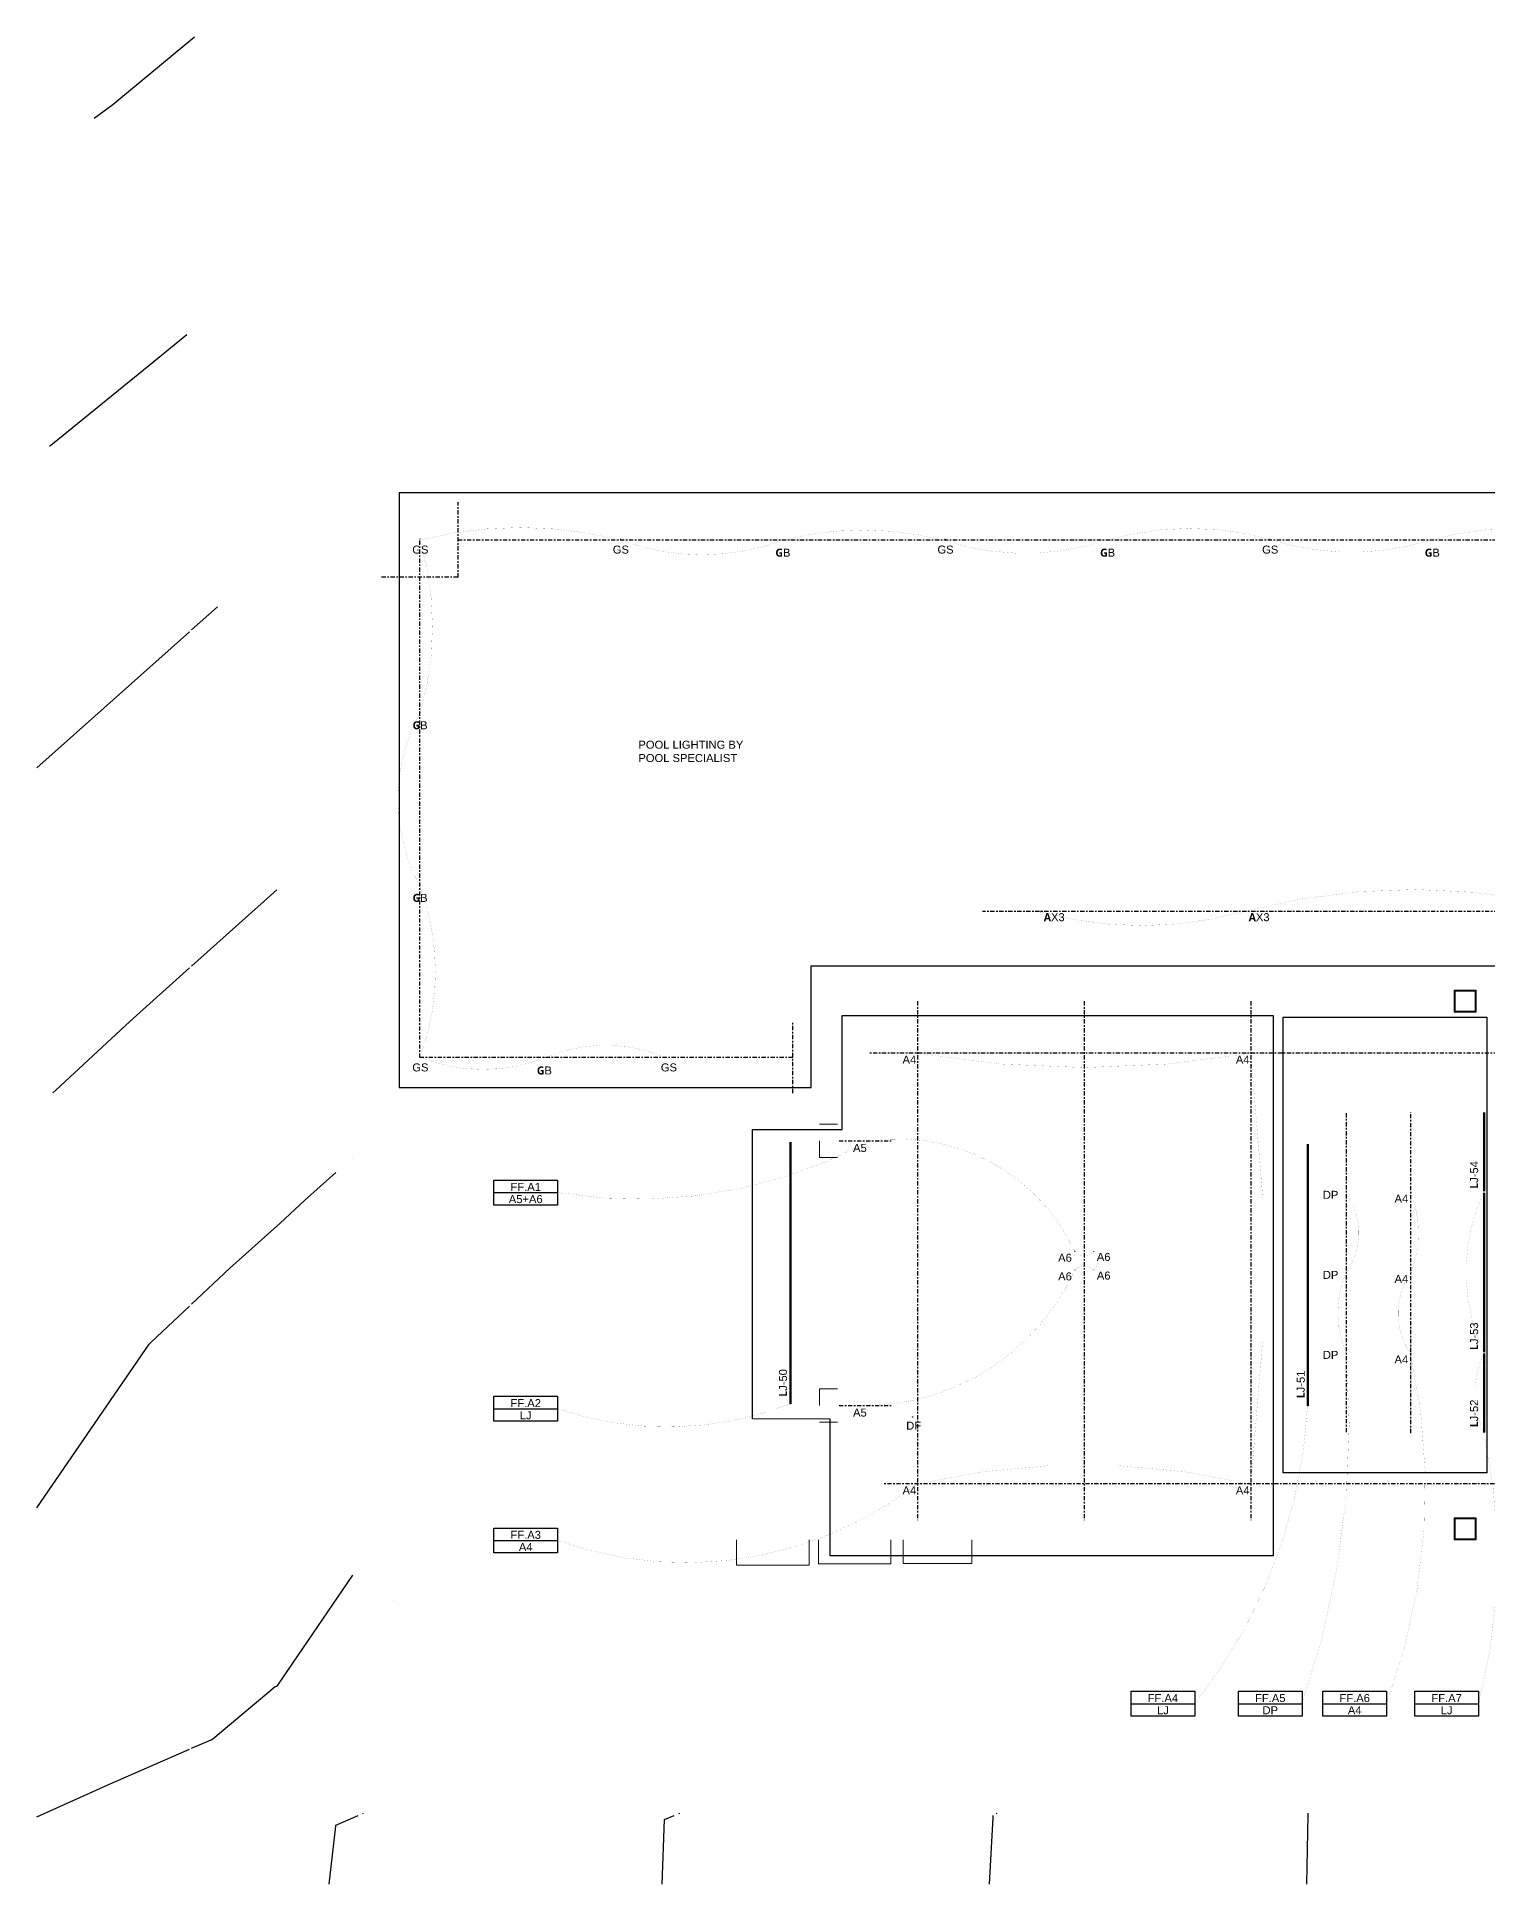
# Model space of a CAD drawing. Header units: millimetres. Extents: x 47511 to 319330, y -16764 to 12078.
# Drawn here: x 277329 to 299080, y -15893 to 11813 of the extents above; entities that cross this region are included whole.
import ezdxf

# ---------------------------------------------------------------- set-up
doc = ezdxf.new("R2010")
doc.units = ezdxf.units.MM
for name, pattern in [('Center 1_4_', [13.493749999999999, 6.349999999999999, -2.38125, 2.38125, -2.38125]), ('Dash - Tight', [4.5, 3, -1.5]), ('DASHDOT', [25.4, 12.7, -6.35, 0, -6.35])]:
    doc.linetypes.add(name, pattern=pattern)
doc.layers.add('0-CountArea', color=152, linetype='Continuous', plot=False, transparency=0.5)
for name, color, linetype, lineweight in [('A-LABEL-FF', 7, 'Continuous', 9), ('E-EQPM', 7, 'Continuous', 5), ('E-LUM-BLD', 91, 'Continuous', 30), ('E-LUM-CIRC', 5, 'Dash - Tight', 30), ('E-LUM-DIM', 7, 'Center 1_4_', 30), ('E-LUM-DL', 131, 'Continuous', 30), ('E-LUM-FLMP', 105, 'Continuous', 30), ('E-LUM-GFIT', 252, 'Continuous', 30), ('E-LUM-LED', 20, 'DASHDOT', 30), ('E-LUM-PDT', 135, 'Continuous', 30), ('E-LUM-SPK', 71, 'Continuous', 30), ('Primary Contours', 7, 'Continuous', 25), ('S-COLS', 7, 'Continuous', 5)]:
    doc.layers.add(name, color=color, linetype=linetype, lineweight=lineweight)
doc.styles.add('1-1', font='Yu Gothic UI Semibold.ttf', dxfattribs={"height": 1.5})
doc.styles.add('Arial_1', font='arial.ttf', dxfattribs={"height": 119.9999999999999})

# ---------------------------------------------------------------- blocks, each defined once
blk = doc.blocks.new('S_COL_Square_Finish - 300 x 300-6801514-S_1000_L1_First floor')
at = {"layer": 'S-COLS'}
for p, q in [((164.9999999999999, 164.9999999999999), (-165.0000000000001, 164.9999999999999)), ((-165.0000000000001, 164.9999999999999), (-165, -165.0000000000003)), ((150.0000000000004, 149.9999999999998), (-150.0000000000001, 149.9999999999998)), ((-150.0000000000001, 149.9999999999998), (-150.0000000000001, -149.9999999999995)), ((-150.0000000000001, -150.0000000000003), (-150.0000000000001, 149.9999999999998)), ((-150.0000000000001, 149.9999999999998), (150.0000000000004, 149.9999999999998)), ((150.0000000000004, -149.9999999999995), (150.0000000000004, 149.9999999999998)), ((150.0000000000004, 149.9999999999998), (150.0000000000004, -150.0000000000003)), ((164.9999999999999, -165.0000000000003), (164.9999999999999, 164.9999999999999)), ((-165, -165.0000000000003), (164.9999999999999, -165.0000000000003)), ((-150.0000000000001, -149.9999999999995), (150.0000000000004, -149.9999999999995)), ((150.0000000000004, -150.0000000000003), (-150.0000000000001, -150.0000000000003))]:
    blk.add_line(p, q, dxfattribs=at)
blk = doc.blocks.new('Electrical Equipment 1 - Electrical Equipment 1-7111956-S_1000_L1_First floor')
at = {"layer": 'E-EQPM'}
for p, q in [((-17912.50800418545, -18360.23839176353), (-17912.50800418545, -18741.9171617766)), ((-16820.3076261485, -18741.9171617766), (-16820.3076261485, -18360.23839176354)), ((-16682.8466092291, -18360.23839176355), (-16682.8466092291, -18721.09015819313)), ((-15599.14667069508, -18721.09015819313), (-15599.14667069508, -18360.23839176355)), ((-15410.28067546606, -18360.23839176489), (-15410.28067546606, -18716.46759405257)), ((-14383.16012606985, -18716.46759405257), (-14383.16012606985, -18360.23839176489)), ((-17912.50800418545, -18741.9171617766), (-16820.3076261485, -18741.9171617766)), ((-16682.8466092291, -18721.09015819313), (-15599.14667069508, -18721.09015819313)), ((-15410.28067546606, -18716.46759405257), (-14383.16012606985, -18716.46759405257))]:
    blk.add_line(p, q, dxfattribs=at)
blk = doc.blocks.new('LJX')
at = {"layer": 'E-LUM-LED', "color": 3, "lineweight": 0, "ltscale": 100}
for p, q in [((-0.3484143489331473, 0.3741107117366482), (-0.3484143489331473, 0.4991107117366482)), ((-0.3484143489331473, 0.4991107117366482), (0.1515856510668527, 0.4991107117366482)), ((0, 0.3741107117366482), (-0.3484143489331473, 0.3741107117366482)), ((0, -0.3741107117366482), (0, 0.3741107117366482)), ((0.1515856510668527, 0.4991107117366482), (0.1515856510668527, -0.4991107117366482)), ((-0.3484143489331473, -0.3741107117366482), (-0.3484143489331473, -0.4991107117366482)), ((-0.3484143489331473, -0.3741107117366482), (0, -0.3741107117366482)), ((-0.3484143489331473, -0.4991107117366482), (0.1515856510668527, -0.4991107117366482))]:
    blk.add_line(p, q, dxfattribs=at)
blk = doc.blocks.new('DF')
at = {"layer": 'E-LUM-FLMP', "lineweight": 30}
for p, q in [((-0.5284937445248943, 0), (-1.5, 0)), ((0, 1.5), (0, 0.5284937445285323)), ((1.5, 0), (0.5284937445248943, 0)), ((0, -0.5284937445285323), (0, -1.5))]:
    blk.add_line(p, q, dxfattribs=at)
for radius in [0.8692723396954951, 0.5284937445268401]:
    blk.add_circle((0, 0), radius, dxfattribs=at)
at = {"layer": 'E-LUM-GFIT', "lineweight": 30}
blk.add_circle((0, 0), 0.8692723396954951, dxfattribs=at)
at = {"layer": 'E-LUM-FLMP', "lineweight": 30, "style": '1-1'}
blk.add_text('F', height=0.867345597444381, dxfattribs=at).set_placement((-0.331717095024942, -0.4298848593825824))
blk = doc.blocks.new('DP')
at = {"layer": 'E-LUM-GFIT', "lineweight": 30}
blk.add_circle((0, 0), 0.8692723396954951, dxfattribs=at)
at = {"layer": 'E-LUM-PDT', "lineweight": 30}
for p, q in [((-0.5284937445539981, 0), (-1.5, 0)), ((0, 1.5), (0, 0.5284937445539981)), ((1.5, 0), (0.5284937445539981, 0)), ((0, -0.5284937445539981), (0, -1.5))]:
    blk.add_line(p, q, dxfattribs=at)
for radius in [0.8692723396954951, 0.5284937445268401]:
    blk.add_circle((0, 0), radius, dxfattribs=at)
at = {"layer": 'E-LUM-PDT', "lineweight": 30, "insert": (-0.2037465251050889, 0.4385649404139258), "char_height": 0.867345597444381, "attachment_point": 1, "style": '1-1'}
blk.add_mtext_dynamic_manual_height_columns('P', width=0.867345597444381, gutter_width=4.336727987221905, heights=[0], dxfattribs=at)
blk = doc.blocks.new('GS')
at = {"layer": 'E-LUM-SPK', "lineweight": 0}
h = blk.add_hatch(color=256, dxfattribs=at)
h.dxf.hatch_style = 1
h.paths.add_polyline_path([(-1.5, -1.085142304574674), (1.5, -1.085142304574674), (0, 1.512933906774379)])
at = {"layer": 'E-LUM-GFIT', "lineweight": 0}
blk.add_lwpolyline([(-1.5, -1.085142304574674), (1.5, -1.085142304574674), (0, 1.512933906774379), (-1.5, -1.085142304574674)], dxfattribs=at)
at = {"layer": 'E-LUM-SPK', "lineweight": 0}
blk.add_lwpolyline([(-1.5, -1.085142304574674), (1.5, -1.085142304574674), (0, 1.512933906774379), (-1.5, -1.085142304574674)], dxfattribs=at)
blk = doc.blocks.new('GB')
at = {"layer": 'E-LUM-BLD', "lineweight": 30}
for p, q in [((-0.5284937445248943, 0), (-1.5, 0)), ((0, 1.5), (0, 0.5284937445267133)), ((1.5, 0), (0.5284937445248943, 0)), ((0, -0.5284937445267133), (0, -1.5))]:
    blk.add_line(p, q, dxfattribs=at)
for radius in [0.8692723396954951, 0.5284937445268401]:
    blk.add_circle((0, 0), radius, dxfattribs=at)
at = {"layer": 'E-LUM-GFIT', "lineweight": 30}
blk.add_circle((0, 0), 0.8692723396954951, dxfattribs=at)
at = {"layer": 'E-LUM-BLD', "lineweight": 30, "style": '1-1'}
blk.add_text('B', height=0.867345597444381, dxfattribs=at).set_placement((-0.3311325017639319, -0.4383899122781258))
blk = doc.blocks.new('A5')
at = {"layer": 'E-LUM-DL', "lineweight": 30}
for p, q in [((1.455191522836685e-11, 1.499999999956344), (1.455191522836685e-11, -1.500000000043656)), ((1.500000000014552, -4.365574568510056e-11), (-1.499999999985448, -4.365574568510056e-11))]:
    blk.add_line(p, q, dxfattribs=at)
blk.add_circle((1.455191522836685e-11, -4.365574568510056e-11), 0.8692723396954951, dxfattribs=at)
at = {"layer": 'E-LUM-GFIT', "lineweight": 0}
blk.add_circle((1.455191522836685e-11, -4.365574568510056e-11), 0.8692723396954951, dxfattribs=at)
blk = doc.blocks.new('A4')
at = {"layer": 'E-LUM-DL', "lineweight": 30}
for p, q in [((0, 1.499999999992724), (0, -1.500000000007276)), ((1.5, -7.275957614183426e-12), (-1.5, -7.275957614183426e-12))]:
    blk.add_line(p, q, dxfattribs=at)
blk.add_circle((0, -7.275957614183426e-12), 0.8692723396954951, dxfattribs=at)
at = {"layer": 'E-LUM-GFIT', "lineweight": 0}
blk.add_circle((0, -7.275957614183426e-12), 0.8692723396954951, dxfattribs=at)
blk = doc.blocks.new('A6')
at = {"layer": 'E-LUM-DL', "lineweight": 30}
for p, q in [((1.455191522836685e-11, 1.499999999992724), (1.455191522836685e-11, -1.500000000007276)), ((1.500000000014552, -7.275957614183426e-12), (-1.499999999985448, -7.275957614183426e-12))]:
    blk.add_line(p, q, dxfattribs=at)
blk.add_circle((1.455191522836685e-11, -7.275957614183426e-12), 0.8692723396954951, dxfattribs=at)
at = {"layer": 'E-LUM-GFIT', "lineweight": 0}
blk.add_circle((1.455191522836685e-11, -7.275957614183426e-12), 0.8692723396954951, dxfattribs=at)
blk = doc.blocks.new('AX3')
at = {"layer": 'E-LUM-DL', "lineweight": 0, "ltscale": 100}
h = blk.add_hatch(color=256, dxfattribs=at)
h.dxf.hatch_style = 1
edge = h.paths.add_edge_path()
edge.add_arc((2.91038304567337e-11, -2.91038304567337e-11), 0.8692723396954951, 0, 360)
at = {"layer": 'E-LUM-DL', "lineweight": 30}
for p, q in [((2.91038304567337e-11, 1.499999999970896), (2.91038304567337e-11, -1.500000000029104)), ((-1.499999999970896, -2.91038304567337e-11), (1.500000000029104, -2.91038304567337e-11))]:
    blk.add_line(p, q, dxfattribs=at)
blk.add_circle((2.91038304567337e-11, -2.91038304567337e-11), 0.8692723396954951, dxfattribs=at)
at = {"layer": 'E-LUM-GFIT', "lineweight": 0}
blk.add_circle((2.91038304567337e-11, -2.91038304567337e-11), 0.8692723396954951, dxfattribs=at)

msp = doc.modelspace()

# ---------------------------------------------------------------- linework, layer by layer
at = {"layer": '0-CountArea', "ltscale": 10}
for points in [[(282764.0430158731, -3945.222929561394), (288940.2409391813, -3945.222929561394), (288940.2409391813, -2120.688739708101), (314960.692718828, -2120.688739708101), (314960.692718828, 10912.32907253737), (302238.4860912731, 10912.32907253737), (302238.4860912731, 4972.899369895749), (282764.2362092598, 4972.899369895749)], [(288061.4428614816, -8916.925318150548), (288061.4428614816, -4573.906889469828), (289406.6177941711, -4573.906889469828), (289406.6177941711, -2863.616224347206), (295869.869012814, -2863.616224347206), (295869.869012814, -10968.63650018256), (289226.5097964626, -10968.63650018256), (289226.5097964626, -8921.706997818605)], [(296020.8930219511, -2888.066411083099), (299077.337793958, -2888.066411083099), (299077.337793958, -9725.629796547699), (296020.8930219511, -9725.629796547699)]]:
    msp.add_lwpolyline(points, close=True, dxfattribs=at)
at = {"layer": 'E-LUM-CIRC', "linetype": 'ByBlock', "ltscale": 10}
for p, q in [((284182.4790679174, -5520.966564787799), (285138.9525516015, -5520.966564787799)), ((284182.4790679174, -8764.357723544366), (285138.9525516015, -8764.357723544366)), ((284182.4790679174, -10740.02915194731), (285138.9525516015, -10740.02915194731)), ((293740.0628333219, -13188.26100937178), (294696.536317006, -13188.26100937178)), ((295350.2254604516, -13188.26100937178), (296306.6989441357, -13188.26100937178)), ((296616.7181944508, -13188.26100937178), (297573.1916781349, -13188.26100937178)), ((297995.5444989877, -13188.26100937178), (298952.0179826718, -13188.26100937178))]:
    msp.add_line(p, q, dxfattribs=at)
at = {"layer": 'E-LUM-CIRC', "ltscale": 25, "const_width": 1}
for points in [[(286788.1198299707, -3510.202228207156, 0.212331724357898), (284937.7055522231, -3503.918225416812, -0.189343969761523), (283076.6860510896, -3490.763097584262, 0.1824490363240383), (283067.1692719546, -914.7024292493152, -0.2539973538494228), (283078.0872499174, 1677.236178408595, 0.1442954061636364), (283073.4812279643, 4265.501810792237, -0.1264756482299224), (286087.8069255307, 4262.90103868673, 0.1793515035428983), (288524.4333644655, 4265.781270728665, -0.1292233753339968), (290971.2691626012, 4252.159521717913, 0.1598053710522576), (293389.0063915323, 4268.808667911435, -0.1386674039396144), (295833.2679789182, 4273.832280750023, 0.1554488070952688), (298254.8909465341, 4272.095014209495, -0.1372680914327024), (300693.9873446928, 4272.474464398445, 0.4684409727674993)], [(292383.1322653058, -1309.614700570368, 0.1383731717315941), (295447.2566566945, -1300.840684107985, -0.1310699887292118), (300565.9212711879, -1320.511587008499, 0.1307524701662448), (305023.0129939926, -1306.450906427825, -0.1325116400332041), (307584.5349477946, -1304.448024755126, 0.1761535055096579), (310871.6023204108, -914.4819379233668, -0.1588903060276075), (312070.034846833, -909.4511462974042, 0.1449216946340224), (315637.0554755626, -541.8281244448881)], [(290539.9587298876, -3430.93405820617, 0.08647530075533755), (295536.6104206507, -3431.224286323544, -0.06195866035598947), (295536.4966917135, -9893.3235611946, 0.1148333181486151), (290534.9510114964, -9890.442816382172, -0.2554554773815053), (285138.9525516015, -10740.02915194731)], [(289824.1371351964, -8715.63426533436, 0.2863612117013648), (292898.1712537784, -6685.322446111255, -0.4371198683401527), (293177.015652755, -6685.415770346895, 0.445403305426634), (293177.015652755, -6401.511139016264, -0.4626831040709087), (292895.42061737, -6406.535777395955, 0.333862342581675), (289821.0139636157, -4748.714825494462, -0.1658350872100573), (285138.9525516015, -5520.966564787799)], [(296967.9153393483, -5535.255585690975, -0.3217778096320346), (296963.6074913394, -6727.635244337158, 0.2020825717942258), (296967.8694103545, -7930.199551161393, -0.104835792767205), (296306.6989441357, -13188.26100937178)], [(297935.3592912739, -5521.069789102083, -0.1913245115568573), (297936.3026582266, -6724.178145454047, 0.3111275166116714), (297932.1464488005, -7935.214959671619, -0.1449908247688052), (297573.1916781349, -13188.26100937178)], [(299031.1062519901, -5507.918250663221, 0.2224041307921033), (299037.1586727331, -7920.516905327808, 0.2194483276390094), (299030.192775335, -9127.676148831393, -0.1196895442257888), (298952.0179826718, -13188.26100937178)], [(288614.5205342598, -8693.876899165582, -0.1761597279098723), (285138.9525516015, -8764.357723544366)], [(296389.9696680196, -8722.262337147506, -0.1559576706379046), (294696.536317006, -13188.2610093718)]]:
    msp.add_lwpolyline(points, format="xyb", dxfattribs=at)
at = {"layer": 'E-LUM-CIRC', "linetype": 'ByBlock', "ltscale": 10}
for points in [[(284182.4790679174, -5333.610789052633), (285138.9525516015, -5333.610789052633), (285138.9525516015, -5708.322340522966), (284182.4790679174, -5708.322340522966)], [(284182.4790679174, -8577.0019478092), (285138.9525516015, -8577.0019478092), (285138.9525516015, -8951.713499279533), (284182.4790679174, -8951.713499279533)], [(284182.4790679174, -10552.67337621214), (285138.9525516015, -10552.67337621214), (285138.9525516015, -10927.38492768248), (284182.4790679174, -10927.38492768248)], [(293740.0628333219, -13000.90523363661), (294696.536317006, -13000.90523363661), (294696.536317006, -13375.61678510695), (293740.0628333219, -13375.61678510695)], [(295350.2254604516, -13000.90523363661), (296306.6989441357, -13000.90523363661), (296306.6989441357, -13375.61678510695), (295350.2254604516, -13375.61678510695)], [(296616.7181944508, -13000.90523363661), (297573.1916781349, -13000.90523363661), (297573.1916781349, -13375.61678510695), (296616.7181944508, -13375.61678510695)], [(297995.5444989877, -13000.90523363661), (298952.0179826718, -13000.90523363661), (298952.0179826718, -13375.61678510695), (297995.5444989877, -13375.61678510695)]]:
    msp.add_lwpolyline(points, close=True, dxfattribs=at)
at = {"layer": 'E-LUM-DIM', "ltscale": 10}
for p, q in [((283646.1711895872, 3704.730312706874), (283646.1711895872, 4836.479319395512)), ((283073.6711895872, -3496.516700654814), (283073.6711895872, 4270.604816051193)), ((283646.1711895872, 4270.604816051193), (303126.2963445913, 4270.604816051193)), ((283641.1711895872, 3709.730312706874), (282496.1711895872, 3709.730312706874)), ((310178.6532153788, -1303.520680604604), (291511.0235835203, -1303.520680604604)), ((290538.1352411753, -2652.269687293265), (290538.1352411752, -10435.51470733066)), ((293038.1352411753, -2652.269687293287), (293038.1352411752, -10435.51470733068)), ((295538.1352411753, -2652.269687293308), (295538.1352411752, -10435.5147073307)), ((288665.9222465993, -4030.263714016444), (288665.9222465994, -2962.769687293177)), ((288665.9222465993, -3496.516700654814), (283073.6711895872, -3496.516700654814)), ((310308.6532153792, -3428.392197312023), (289807.7167916145, -3428.392197312023)), ((296965.9222465993, -4330.263714016532), (296965.9222465993, -9130.263714016532)), ((297935.9222465993, -9130.263714016532), (297935.9222465993, -4316.514707330804)), ((289360.9222465993, -4745.263714016452), (290140.9222465993, -4745.429129609198)), ((289360.9222465993, -8715.263714016502), (290140.9222465993, -8715.429129609249)), ((308770.7537667356, -9889.6762140172), (290018.3032877408, -9889.6762140172))]:
    msp.add_line(p, q, dxfattribs=at)
at = {"layer": 'E-LUM-LED', "color": 3, "ltscale": 10, "const_width": 35}
for points in [[(299035.9667110125, -5504.65290824874), (299035.9667110125, -4317.19008937871)], [(288630.9222465993, -8692.684431463189), (288630.9222465993, -4760.26371401643)], [(296390.8777821861, -8722.684431463189), (296390.8777821861, -4790.26371401643)], [(299035.9667110125, -7915.375386676656), (299035.9667110125, -5522.232190802082)], [(299035.9667110125, -9120.417488100029), (299035.9667110125, -7932.954669229999)]]:
    msp.add_lwpolyline(points, dxfattribs=at)
at = {"layer": 'Primary Contours'}
for p, q in [((278557.3313981142, 10873.26470499419), (279692.2194353197, 11812.71867965542)), ((278467.7211923448, 10799.33838323969), (278527.8603626381, 10848.62399851631)), ((278527.8603626381, 10848.62399851631), (278557.3313981142, 10873.26470499419)), ((278186.6387097043, 10592.57471589348), (278467.7211923448, 10799.33838323969)), ((279085.5534810078, 6951.635138317746), (279579.3776704551, 7350.987831908213)), ((277560.9764925037, 5711.724684441433), (279085.5534810078, 6951.635138317746)), ((277519.2061084625, 5678.168654857946), (277523.6890756223, 5681.48348661972)), ((277523.6890756223, 5681.48348661972), (277560.9764925037, 5711.724684441433)), ((279647.0364840828, 2918.786045885106), (280036.1817884901, 3265.973845714907)), ((277329.1000944156, 850.768711075405), (279617.0364840828, 2892.02063492695)), ((279647.0364840828, -2124.544773393885), (280926.2189647183, -978.635326295378)), ((278720.5363280001, -2954.5164917886), (279617.0364840828, -2151.419190401131)), ((277611.4205154675, -3984.503886114384), (278720.5363280001, -2954.5164917886)), ((277567.0991135383, -4023.977468065161), (277611.4205154675, -3984.503886114384)), ((281344.5492068463, -5641.761871959796), (281812.797243391, -5222.29877206227)), ((282066.1711895872, -4995.32286910071), (282067.384184163, -4994.236251698763)), ((280978.8406811065, -5981.379400853548), (281344.5492068463, -5641.761871959796)), ((280223.234312895, -6654.338481565821), (280978.8406811065, -5981.379400853548)), ((279647.0364840828, -7195.670871293158), (280223.234312895, -6654.338481565821)), ((279040.7381904354, -7765.282361958351), (279617.0364840828, -7223.855586472142)), ((277329.1000944156, -10249.36394200041), (279011.9913721352, -7796.548180094323)), ((279011.9913721352, -7796.548180094323), (279040.7381904354, -7765.282361958351)), ((280940.603675626, -12908.96389393759), (282067.1711895872, -11260.52768419833)), ((279969.299696198, -13716.55198823081), (280903.4888752533, -12928.65937258794)), ((280903.4888752533, -12928.65937258794), (280920.5827867282, -12924.5382273342)), ((280920.5827867282, -12924.5382273342), (280940.603675626, -12908.96389393759)), ((279647.0364840828, -13857.16601289083), (279944.2255689121, -13727.70326280594)), ((279944.2255689121, -13727.70326280594), (279969.299696198, -13716.55198823081)), ((278426.4294913502, -14388.89192786781), (279617.0364840828, -13870.23473815972)), ((277329.1000944156, -14886.75197517297), (278426.4294913502, -14388.89192786781)), ((281814.4269186728, -15010.7295898662), (282146.1970123353, -14866.20251641721)), ((282215.0637137246, -14836.2025164172), (282226.4010147252, -14831.26371401843)), ((286709.3596827118, -15893.09403363406), (286743.7249030982, -14924.7406481572)), ((286743.7249030982, -14924.7406481572), (286886.0614666895, -14866.20251641719)), ((286959.0070285106, -14836.2025164172), (286971.0158190342, -14831.26371401837)), ((291619.0472907689, -15893.09403363406), (291671.684902942, -14892.59102629401)), ((291671.684902942, -14892.59102629401), (291672.5996447555, -14866.2025164172)), ((291721.6567618817, -14836.20251641719), (291733.9083904952, -14831.26371401845)), ((296374.6865747879, -15893.09403363406), (296396.2925210806, -14856.20251641719)), ((296396.396707227, -14851.20251641719), (296396.4740452469, -14847.490985544)), ((296396.4740452469, -14847.490985544), (296396.6591955652, -14831.26371401179)), ((281709.901129156, -15893.09403363406), (281813.9013894374, -15025.43131906503)), ((281813.9013894374, -15025.43131906503), (281814.4269186728, -15010.7295898662))]:
    msp.add_line(p, q, dxfattribs=at)
at = {"layer": 'S-COLS'}
for p, q in [((289080.9222465994, -4495.263714016459), (289065.9222465993, -4495.263714016459)), ((289095.9222465993, -4495.263714016459), (289080.9222465994, -4495.263714016459)), ((289335.9222465993, -4495.263714016459), (289095.9222465993, -4495.263714016459)), ((289065.9222465993, -4745.26371401643), (289065.9222465993, -4760.263714016415)), ((289065.9222465993, -4760.263714016415), (289065.9222465993, -4995.263714016444)), ((289065.9222465993, -4995.263714016444), (289080.9222465994, -4995.263714016444)), ((289080.9222465994, -4995.263714016444), (289095.9222465993, -4995.263714016444)), ((289095.9222465993, -4995.263714016444), (289335.9222465993, -4995.263714016444)), ((289080.9222465994, -8465.263714016524), (289065.9222465993, -8465.263714016524)), ((289065.9222465993, -8465.263714016524), (289065.9222465993, -8700.263714016488)), ((289095.9222465993, -8465.26371401656), (289080.9222465994, -8465.263714016524)), ((289335.9222465993, -8465.263714016524), (289095.9222465993, -8465.26371401656)), ((289065.9222465993, -8700.263714016488), (289065.9222465993, -8715.263714016539)), ((289065.9222465993, -8965.263714016517), (289335.9222465993, -8965.263714016517))]:
    msp.add_line(p, q, dxfattribs=at)

# ---------------------------------------------------------------- block references
at = {"layer": 'E-EQPM'}
msp.add_blockref('Electrical Equipment 1 - Electrical Equipment 1-7111956-S_1000_L1_First floor', (305733.7688558284, 7629.974677747028), dxfattribs=at)
at = {"layer": 'E-LUM-BLD', "linetype": 'ByBlock', "lineweight": 0}
for p in [(288516.2024783382, 4270.604816051193), (293386.2337670892, 4270.604816051193), (298256.2650558403, 4270.604816051193), (283073.6711895872, 1681.564310482521), (283073.6711895872, -907.476195086143), (284937.7548752579, -3496.516700654814)]:
    msp.add_blockref('GB', p, dxfattribs=at)
at = {"layer": 'E-LUM-DL'}
for name, p in [('AX3', (292384.543670578, -1303.520680603149)), ('AX3', (295437.8301289551, -1303.520680603149)), ('A6', (292895.4206173692, -6406.535777395606)), ('A6', (293177.0156527542, -6401.511139015907)), ('A6', (292898.1712537779, -6685.322446110709)), ('A6', (293177.0156527542, -6685.415770346539))]:
    msp.add_blockref(name, p, dxfattribs=at)
at = {"layer": 'E-LUM-DL', "color": 1}
for name, p in [('A4', (290538.1352411754, -3428.392197311659)), ('A4', (295538.1352411754, -3428.392197311659)), ('A5', (289821.0139636151, -4747.714825492061)), ('A4', (297935.9222465993, -5522.485834153638)), ('A4', (297935.9222465993, -6723.389210673304)), ('A4', (297935.9222465993, -7932.250351454895)), ('A5', (289824.1371351957, -8714.634265331973)), ('A4', (290538.1352411751, -9889.704162858245)), ('A4', (295538.1352411753, -9889.676214016836))]:
    msp.add_blockref(name, p, dxfattribs=at)
at = {"layer": 'E-LUM-FLMP', "linetype": 'Center 1_4_', "lineweight": 0, "ltscale": 10}
msp.add_blockref('DF', (290464.2244841198, -8887.876663101371), dxfattribs=at)
at = {"layer": 'E-LUM-LED', "lineweight": 0, "rotation": 269.9999999999999}
for p in [(299035.9667110125, -5504.65290824874), (299035.9667110125, -7915.375386676656), (288630.9222465993, -8692.684431463189), (296390.8777821861, -8722.684431463189), (299035.9667110125, -9120.417488100029)]:
    msp.add_blockref('LJX', p, dxfattribs=at)
at = {"layer": 'E-LUM-PDT', "linetype": 'Continuous', "lineweight": 0, "ltscale": 10}
for p in [(296965.9222465993, -5530.263714016532), (296965.9222465993, -6730.263714016532), (296965.9222465993, -7930.263714016532)]:
    msp.add_blockref('DP', p, dxfattribs=at)
at = {"layer": 'E-LUM-SPK', "linetype": 'ByBlock', "lineweight": 0}
for p in [(283073.6711895872, 4281.560661090793), (286081.1868339627, 4281.560661090793), (290951.2181227137, 4281.560661090793), (295821.2494114647, 4281.560661090793), (283073.6711895872, -3485.560855615215), (286801.8385609286, -3485.560855615215)]:
    msp.add_blockref('GS', p, dxfattribs=at)
at = {"layer": 'S-COLS'}
for p in [(298750.7991243391, -2650.269687293199), (298750.9222465993, -10565.26371401655)]:
    msp.add_blockref('S_COL_Square_Finish - 300 x 300-6801514-S_1000_L1_First floor', p, dxfattribs=at)

# ---------------------------------------------------------------- texts
at = {"layer": 'A-LABEL-FF', "ltscale": 10, "char_height": 1, "width": 40.59131273021456, "attachment_point": 1, "style": '1-1'}
for s, insert in [('EXTERIOR', (298396.1211043951, 1525.244977957766)), ('BAR', (297647.7562659618, -4760.50692650854)), ('LIVING ROOM', (292150.2343168081, -7708.851725772874)), ('FF ROOM LABEL', (282690.7344693464, -11634.75750436253))]:
    msp.add_mtext(s, dxfattribs=dict(at, insert=insert))
at = {"layer": 'E-LUM-BLD', "color": 7, "lineweight": 0, "char_height": 119.9999999999999, "attachment_point": 1, "style": 'Arial_1'}
for insert in [(288406.3439797197, 4137.206158011839), (293276.3752684707, 4137.206158011839), (298146.4065572218, 4137.206158011839), (282963.8126909687, 1548.165652443167), (282963.8126909687, -1040.874853125497), (284827.8963766394, -3629.915358694168)]:
    msp.add_mtext_dynamic_manual_height_columns('{\\fYu Gothic UI Semibold|b1|i0|c128|p34;G}B', width=41.12165479621808, gutter_width=597.4034271367638, heights=[0], dxfattribs=dict(at, insert=insert))
at = {"layer": 'E-LUM-CIRC', "color": 7, "lineweight": 0, "char_height": 119.9999999999999, "attachment_point": 1, "style": 'Arial_1'}
for s, insert in [('\\pxqc;FF.A1', (284182.4790679174, -5375.757720685593)), ('\\pxqc;A5+A6', (284182.4790679174, -5558.915927518072)), ('\\pxqc;FF.A2', (284182.4790679174, -8619.14887944216)), ('\\pxqc;LJ', (284182.4790679174, -8802.307086274639)), ('\\pxqc;FF.A3', (284182.4790679174, -10594.8203078451)), ('\\pxqc;A4', (284182.4790679174, -10777.97851467758)), ('\\pxqc;FF.A4', (293740.0628333219, -13043.05216526958)), ('\\pxqc;LJ', (293740.0628333219, -13226.21037210205)), ('\\pxqc;FF.A5', (295350.2254604516, -13043.05216526958)), ('\\pxqc;DP', (295350.2254604516, -13226.21037210205)), ('\\pxqc;FF.A6', (296616.7181944508, -13043.05216526958)), ('\\pxqc;A4', (296616.7181944508, -13226.21037210205)), ('\\pxqc;FF.A7', (297995.5444989877, -13043.05216526958)), ('\\pxqc;LJ', (297995.5444989877, -13226.21037210205))]:
    msp.add_mtext_dynamic_manual_height_columns(s, width=956.4734836841167, gutter_width=597.4034271367638, heights=[0], dxfattribs=dict(at, insert=insert))
at = {"layer": 'E-LUM-DL', "color": 7, "lineweight": 0, "char_height": 119.9999999999999, "attachment_point": 1, "style": 'Arial_1'}
for s, width, insert in [('POOL LIGHTING BY POOL SPECIALIST', 2059.173199408026, (286350.6163178822, 1256.672903271101)), ('{\\fYu Gothic UI Semibold|b1|i0|c128|p34;A}X3', 41.12165479621808, (292431.8019875516, -1330.461426445552)), ('{\\fYu Gothic UI Semibold|b1|i0|c128|p34;A}X3', 41.12165479621808, (295504.8526134648, -1330.461426445552)), ('A4', 41.12165479621808, (290312.1501381316, -3467.006573396357)), ('A4', 41.12165479621808, (295312.1501381316, -3467.006573396357)), ('A5', 41.12165479621808, (289570.6701335764, -4791.348014065501)), ('A4', 41.12165479621808, (297692.1623469772, -5552.17046719083)), ('A6', 41.12165479621808, (292646.6024061205, -6439.151720822505)), ('A6', 41.12165479621808, (293227.1283040372, -6426.363808727539)), ('A6', 41.12165479621808, (292646.6024061205, -6719.151720822505)), ('A6', 41.12165479621808, (293227.1283040372, -6706.363808727539)), ('A4', 41.12165479621808, (297692.1623469772, -6755.607718862258)), ('A4', 41.12165479621808, (297692.1623469772, -7964.46885964385)), ('A5', 41.12165479621808, (289570.6701335764, -8761.348014065552)), ('A4', 41.12165479621808, (290312.1501381315, -9928.290590101533)), ('A4', 41.12165479621808, (295312.1501381315, -9928.290590101533))]:
    msp.add_mtext_dynamic_manual_height_columns(s, width=width, gutter_width=597.4034271367638, heights=[0], dxfattribs=dict(at, insert=insert))
at = {"layer": 'E-LUM-FLMP', "color": 7, "lineweight": 0, "insert": (290367.9125590149, -8957.027220938333), "char_height": 119.9999999999999, "attachment_point": 1, "style": 'Arial_1'}
msp.add_mtext_dynamic_manual_height_columns('DF', width=41.12165479621808, gutter_width=597.4034271367638, heights=[0], dxfattribs=at)
at = {"layer": 'E-LUM-LED', "color": 7, "lineweight": 0, "char_height": 119.9999999999999, "attachment_point": 1, "rotation": 90, "style": 'Arial_1'}
for s, insert in [('{\\fYu Gothic UI Semibold|b1|i0|c128|p34;L}J-54', (298826.146494142, -5464.109000643366)), ('{\\fYu Gothic UI Semibold|b1|i0|c128|p34;L}J-53', (298826.146494142, -7883.813525086094)), ('{\\fYu Gothic UI Semibold|b1|i0|c128|p34;L}J-50', (288460.3350407077, -8583.673624869145)), ('{\\fYu Gothic UI Semibold|b1|i0|c128|p34;L}J-51', (296225.9261231115, -8605.159985898354)), ('{\\fYu Gothic UI Semibold|b1|i0|c128|p34;L}J-52', (298826.146494142, -9040.953063760826))]:
    msp.add_mtext_dynamic_manual_height_columns(s, width=41.12165479621808, gutter_width=597.4034271367638, heights=[2.03347280334728], dxfattribs=dict(at, insert=insert))
at = {"layer": 'E-LUM-PDT', "color": 7, "lineweight": 0, "char_height": 119.9999999999999, "attachment_point": 1, "style": 'Arial_1'}
for insert in [(296616.9365895489, -5495.04335821858), (296616.9365895489, -6695.04335821858), (296616.9365895489, -7895.04335821858)]:
    msp.add_mtext_dynamic_manual_height_columns('DP', width=41.12165479621808, gutter_width=597.4034271367638, heights=[0], dxfattribs=dict(at, insert=insert))
at = {"layer": 'E-LUM-SPK', "color": 7, "lineweight": 0, "char_height": 119.9999999999999, "attachment_point": 1, "style": 'Arial_1'}
for insert in [(282959.0962676322, 4183.274185887261), (285966.6119120077, 4183.274185887261), (290836.6432007587, 4183.274185887261), (295706.6744895098, 4183.274185887261), (282959.0962676322, -3583.847330818746), (286687.2636389736, -3583.847330818746)]:
    msp.add_mtext_dynamic_manual_height_columns('GS', width=41.12165479621808, gutter_width=597.4034271367638, heights=[0], dxfattribs=dict(at, insert=insert))

doc.saveas('drawing.dxf')
